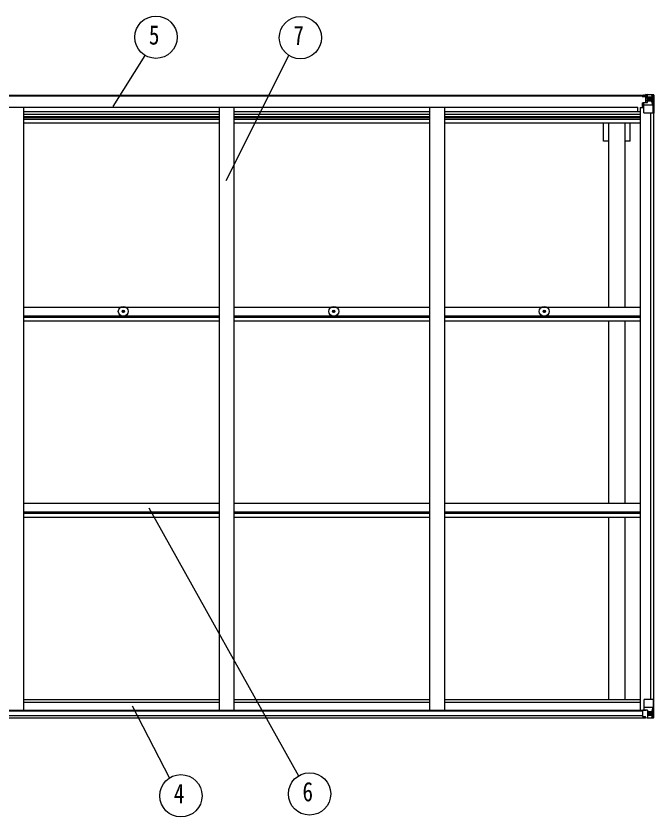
# Model space of a CAD drawing. Units: millimetres, scale not verified. Extents: x -10512 to 10512, y -7425 to 7425.
# Drawn here: x -1008 to 1162, y 2 to 2728 of the extents above; entities that cross this region are included whole.
import ezdxf
from ezdxf.enums import TextEntityAlignment as Align

# ---------------------------------------------------------------- set-up
doc = ezdxf.new("R2010")
doc.units = ezdxf.units.MM
doc.header["$LTSCALE"] = 30
for name, color, linetype in [('0-4_YKK_13', 4, 'Continuous'), ('0-5_YKK_A1', 4, 'Continuous'), ('0-6_YKK_D', 6, 'Continuous')]:
    doc.layers.add(name, color=color, linetype=linetype)
doc.styles.add('ＭＳ ゴシック', font='')
doc.styles.get('ＭＳ ゴシック').set_extended_font_data('MS Gothic')

msp = doc.modelspace()

# ---------------------------------------------------------------- linework, layer by layer
at = {"layer": '0-4_YKK_13'}
for p, q in [((1121.64, 2455.37), (1121.64, 2456.29)), ((1122.64, 2455.37), (1121.64, 2455.37)), ((1121.64, 2455.37), (1121.64, 2453.8)), ((1121.64, 2453.69), (1121.64, 2453.8)), ((1122.64, 2456.29), (1122.64, 2455.37)), ((1127.64, 2455.37), (1122.64, 2455.37)), ((1127.84, 2458.87), (1126.15, 2458.44)), ((1127.64, 2453.76), (1127.64, 2455.37)), ((1127.64, 2453.76), (1137.64, 2453.67)), ((1127.84, 2458.87), (1128.14, 2458.87)), ((1128.14, 2458.87), (1128.14, 2458.44)), ((1129.64, 2455.63), (1137.64, 2455.63)), ((1129.64, 2455.6), (1137.64, 2455.6)), ((1133.14, 2461.07), (1139.64, 2460.67)), ((1133.14, 2460.18), (1133.14, 2461.07)), ((1139.64, 2459.78), (1133.14, 2460.18)), ((1133.14, 2459.67), (1133.14, 2460.18)), ((1133.14, 2459.67), (1133.14, 2459.26)), ((1133.14, 2459.26), (1138.14, 2459.17)), ((1133.14, 2459.26), (1133.14, 2458.44)), ((1134.14, 2433.57), (1134.14, 2453.53)), ((1138.03, 2453.3), (1134.14, 2453.3)), ((1137.64, 2455.63), (1137.64, 2453.67)), ((1137.64, 2454.6), (1138.14, 2454.6)), ((1137.64, 2453.51), (1137.64, 2453.67)), ((1137.64, 2453.67), (1137.64, 2453.67)), ((1138.14, 2454.96), (1139.64, 2454.96)), ((1139.64, 2434.57), (1139.64, 2460.67)), ((1139.64, 2460.55), (1151.64, 2459.77)), ((1151.73, 2459.76), (1159.65, 2459.29)), ((1154.82, 2454.88), (1157.56, 2458.55)), ((1158.79, 2458.32), (1158.79, 2458.25)), ((1158.79, 2397.67), (1158.79, 2458.25)), ((1160.7, 2459.38), (1160.7, 2459.38)), ((1160.7, 2459.34), (1160.7, 2459.37)), ((1161.64, 2458.38), (1161.64, 2458.34)), ((1123.14, 2432.54), (1124.14, 2432.55)), ((1123.14, 2416.32), (1123.14, 2432.54)), ((1124.14, 2430.81), (1123.14, 2430.82)), ((1128.19, 2432.58), (1124.14, 2432.55)), ((1127.64, 2398.67), (1127.64, 2431.77)), ((1138.81, 2434.31), (1128.46, 2432.66)), ((1128.46, 2432.02), (1138.81, 2433.68)), ((1128.46, 2432.66), (1128.46, 2432.02)), ((1134.14, 2449.67), (1138.14, 2449.67)), ((1134.14, 2441.46), (1138.14, 2441.46)), ((1138.14, 2451.43), (1139.64, 2451.43)), ((1138.14, 2437.87), (1139.64, 2437.87)), ((1138.81, 2433.68), (1138.81, 2434.31)), ((1140.64, 2451.43), (1139.64, 2451.43)), ((1151.64, 2451.43), (1139.64, 2451.43)), ((1151.64, 2437.87), (1139.64, 2437.87)), ((1146.16, 2444.23), (1146.16, 2443.27)), ((1153.97, 2451.37), (1151.64, 2451.43)), ((1151.64, 2437.87), (1153.97, 2437.9)), ((1151.64, 2437.87), (1151.64, 2437.87)), ((1153.97, 2437.9), (1153.97, 2451.37)), ((1158.25, 2424.55), (1154.11, 2436.63)), ((1123.14, 2420.67), (1127.64, 2420.67)), ((1151.64, 2424.34), (1127.64, 2424.34)), ((1158.25, 2424.55), (1151.64, 2424.34)), ((1158.79, 2397.67), (1128.64, 2397.67)), ((-645.79, 1723.35), (-644.68, 1723.37)), ((-645.79, 1722.35), (-644.68, 1722.33)), ((-644.68, 1723.37), (-644.16, 1723.47)), ((-644.68, 1722.33), (-644.16, 1722.23)), ((-644.06, 1723.99), (-644.16, 1723.47)), ((-644.06, 1721.72), (-644.16, 1722.23)), ((-644.04, 1725.1), (-644.06, 1723.99)), ((-644.04, 1720.61), (-644.06, 1721.72)), ((-643.04, 1725.1), (-643.02, 1723.99)), ((-643.04, 1720.61), (-643.02, 1721.72)), ((-643.02, 1723.99), (-642.92, 1723.47)), ((-643.02, 1721.72), (-642.92, 1722.23)), ((-642.4, 1723.37), (-642.92, 1723.47)), ((-642.4, 1722.33), (-642.92, 1722.23)), ((-641.3, 1723.35), (-642.4, 1723.37)), ((-641.3, 1722.35), (-642.4, 1722.33)), ((70.21, 1723.35), (71.32, 1723.37)), ((70.21, 1722.35), (71.32, 1722.33)), ((71.32, 1723.37), (71.84, 1723.47)), ((71.32, 1722.33), (71.84, 1722.23)), ((71.94, 1723.99), (71.84, 1723.47)), ((71.94, 1721.72), (71.84, 1722.23)), ((71.96, 1725.1), (71.94, 1723.99)), ((71.96, 1720.61), (71.94, 1721.72)), ((72.96, 1725.1), (72.98, 1723.99)), ((72.96, 1720.61), (72.98, 1721.72)), ((72.98, 1723.99), (73.08, 1723.47)), ((72.98, 1721.72), (73.08, 1722.23)), ((73.6, 1723.37), (73.08, 1723.47)), ((73.6, 1722.33), (73.08, 1722.23)), ((74.7, 1723.35), (73.6, 1723.37)), ((74.7, 1722.35), (73.6, 1722.33)), ((786.21, 1723.35), (787.32, 1723.37)), ((786.21, 1722.35), (787.32, 1722.33)), ((787.32, 1723.37), (787.84, 1723.47)), ((787.32, 1722.33), (787.84, 1722.23)), ((787.94, 1723.99), (787.84, 1723.47)), ((787.94, 1721.72), (787.84, 1722.23)), ((787.96, 1725.1), (787.94, 1723.99)), ((787.96, 1720.61), (787.94, 1721.72)), ((788.96, 1725.1), (788.98, 1723.99)), ((788.96, 1720.61), (788.98, 1721.72)), ((788.98, 1723.99), (789.08, 1723.47)), ((788.98, 1721.72), (789.08, 1722.23)), ((789.6, 1723.37), (789.08, 1723.47)), ((789.6, 1722.33), (789.08, 1722.23)), ((790.7, 1723.35), (789.6, 1723.37)), ((790.7, 1722.35), (789.6, 1722.33)), ((1127.64, 400.69), (1127.64, 367.59)), ((1161.64, 401.69), (1128.64, 401.69)), ((1158.79, 401.69), (1158.79, 341.11)), ((1161.64, 340.98), (1161.64, 401.69)), ((1123.14, 364.53), (1123.14, 344.38)), ((1133.14, 365.48), (1124.14, 365.44)), ((1151.64, 375.02), (1127.64, 375.02)), ((1128.46, 367.33), (1138.81, 365.68)), ((1128.46, 366.7), (1128.46, 367.33)), ((1136.11, 365.48), (1128.46, 366.7)), ((1139.64, 365.48), (1133.14, 365.48)), ((1138.81, 365.68), (1138.81, 365.48)), ((1139.64, 365.48), (1139.64, 338.69)), ((1139.64, 361.49), (1151.64, 361.49)), ((1147.12, 355.13), (1147.12, 356.09)), ((1158.25, 374.81), (1151.64, 375.02)), ((1151.64, 361.49), (1151.64, 361.49)), ((1151.64, 361.49), (1153.97, 361.46)), ((1153.97, 361.46), (1153.97, 347.99)), ((1158.25, 374.81), (1154.11, 362.72)), ((1124.14, 343.67), (1133.14, 343.61)), ((1133.14, 338.29), (1133.14, 344.24)), ((1151.64, 347.93), (1139.64, 347.93)), ((1139.64, 338.8), (1151.64, 339.59)), ((1153.97, 347.99), (1151.64, 347.93)), ((1151.73, 339.59), (1159.65, 340.07)), ((1154.82, 344.48), (1157.56, 340.81)), ((1158.79, 341.04), (1158.79, 341.11)), ((1160.7, 340.02), (1160.7, 339.98))]:
    msp.add_line(p, q, dxfattribs=at)
for points in [[(1127.64, 2453.76), (1127.64, 2453.75), (1121.64, 2453.8)], [(1122.64, 2453.64), (1137.64, 2453.51), (1137.64, 2453.51)], [(1137.64, 2454.6), (1129.64, 2454.6), (1129.64, 2456.29)], [(1133.14, 2459.67), (1138.14, 2459.67), (1138.14, 2434.2)], [(1160.7, 2459.38), (1151.64, 2459.93), (1139.64, 2460.67)], [(1161.64, 2458.34), (1161.64, 2397.67), (1158.79, 2397.67)], [(1124.14, 2432.55), (1124.14, 2430.81), (1127.64, 2430.79)], [(1145.2, 2446.15), (1144.24, 2446.15), (1144.24, 2445.19), (1145.2, 2445.19)], [(1147.12, 2447.11), (1147.12, 2448.07), (1146.16, 2448.07), (1146.16, 2447.11)], [(1146.16, 2443.27), (1147.12, 2443.27), (1147.12, 2444.23)], [(1148.08, 2445.19), (1149.04, 2445.19), (1149.04, 2446.15), (1148.08, 2446.15)], [(1147.12, 356.09), (1146.16, 356.09), (1146.16, 355.13)], [(1123.14, 344.38), (1123.15, 344.27), (1133.14, 344.24)], [(1160.7, 339.98), (1151.64, 339.42), (1133.14, 338.29)], [(1145.2, 354.17), (1144.24, 354.17), (1144.24, 353.21), (1145.2, 353.21)], [(1146.16, 352.25), (1146.16, 351.29), (1147.12, 351.29), (1147.12, 352.25)], [(1148.08, 353.21), (1149.04, 353.21), (1149.04, 354.17), (1148.08, 354.17)]]:
    msp.add_lwpolyline(points, dxfattribs=at)
for centre, radius in [((1146.64, 2445.67), 5.3), ((-643.54, 1722.85), 17), ((-643.54, 1722.85), 4), ((72.46, 1722.85), 17), ((72.46, 1722.85), 4), ((788.46, 1722.85), 17), ((788.46, 1722.85), 4), ((1146.64, 353.69), 5.3)]:
    msp.add_circle(centre, radius, dxfattribs=at)
for centre, radius, start, end in [((1122.5, 2461.33), 7.69, 263.56574, 271.03001), ((1137.64, 2456.13), 0.5, 270.00309, 0.00198), ((1137.64, 2456.1), 0.5, 269.99891, 359.99891), ((1137.64, 2453.17), 0.5, 359.95536, 89.47105), ((1137.62, 2453), 0.513, 358.95293, 88.11972), ((1157.51, 2458.38), 1.28, 357.54105, 48.82169), ((1159.48, 2471.99), 12.7, 264.89689, 270.75534), ((1160.64, 2458.38), 0.999, 0.04917, 86.5576), ((1160.64, 2458.38), 1, 359.99921, 86.49983), ((1160.64, 2458.34), 0.999, 0.04917, 86.5576), ((1128.57, 2431.73), 0.937, 96.73234, 177.67791), ((1128.57, 2431.09), 0.937, 96.73234, 177.67791), ((1138.7, 2435.24), 0.937, 276.73234, 357.67791), ((1138.7, 2434.61), 0.937, 276.73234, 357.67791), ((1145.2, 2447.11), 0.96, 270, 0), ((1145.2, 2444.23), 0.96, 0, 90), ((1148.08, 2447.11), 0.96, 180, 270), ((1148.08, 2444.23), 0.96, 90, 180), ((1128.64, 2398.67), 1, 180, 270), ((-643.54, 1722.85), 2.3, 167.44414, 192.55586), ((-643.54, 1722.85), 2.3, 77.44414, 102.55586), ((-643.54, 1722.85), 2.3, 257.44414, 282.55586), ((-643.54, 1722.85), 2.3, 347.44414, 12.55586), ((72.46, 1722.85), 2.3, 167.44414, 192.55586), ((72.46, 1722.85), 2.3, 77.44414, 102.55586), ((72.46, 1722.85), 2.3, 257.44414, 282.55586), ((72.46, 1722.85), 2.3, 347.44414, 12.55586), ((788.46, 1722.85), 2.3, 167.44414, 192.55586), ((788.46, 1722.85), 2.3, 77.44414, 102.55586), ((788.46, 1722.85), 2.3, 257.44414, 282.55586), ((788.46, 1722.85), 2.3, 347.44414, 12.55586), ((1128.64, 400.69), 1, 90, 180), ((1128.57, 368.26), 0.937, 182.32209, 263.26766), ((1128.57, 367.63), 0.937, 182.32209, 263.26766), ((1138.7, 364.75), 0.937, 50.93398, 83.26766), ((1145.2, 355.13), 0.96, 270, 0), ((1148.08, 355.13), 0.96, 180, 270), ((1145.2, 352.25), 0.96, 0, 90), ((1148.08, 352.25), 0.96, 90, 180), ((1157.51, 340.98), 1.28, 311.17831, 2.45895), ((1159.48, 327.37), 12.7, 89.24466, 95.10311), ((1160.64, 341.02), 0.999, 273.4424, 359.95083), ((1160.64, 340.98), 0.999, 273.4424, 359.95083), ((1160.64, 340.98), 1, 273.50017, 0.00079)]:
    msp.add_arc(centre, radius, start, end, dxfattribs=at)
for centre, major_axis, ratio, start_param, end_param in [((1156.84, 2451.29), (-0.03, 5), 0.573921, 0.7672717, 1.551125), ((1158.51, 2456.36), (0.02, 3), 0.466854, 0.125683, 0.7596956), ((1158.7, 2459.46), (-2, 0.12), 0.060933, 2.0712557, 3.1453404), ((959.7, 2471.69), (-201, 12.36), 0.060933, 3.1453404, 3.145839), ((1233.39, 2451.43), (-81.75, 0), 0.061163, 6.2824128, 6.2831853), ((1155.37, 2437.92), (0, 3), 0.468246, 1.5772882, 2.0127935), ((1157.53, 2426.9), (-0.85, 2.32), 0.403757, 3.0087805, 3.9744392), ((1124.14, 364.54), (-1, -0.021), 0.906239, 4.6936843, 6.2644806), ((1155.37, 361.44), (0, -3), 0.468246, 4.2703918, 4.7058971), ((1157.53, 372.46), (-0.85, -2.32), 0.403757, 2.3087461, 3.2744049), ((1124.14, 344.37), (-1, 0.012), 0.707053, 0.1587743, 1.5795216), ((1233.39, 347.93), (-81.75, 0), 0.061163, 0, 0.0007725), ((1156.84, 348.07), (-0.03, -5), 0.573921, 4.7320603, 5.5159136), ((1158.51, 343), (0.02, -3), 0.466854, 5.5234897, 6.1575023), ((1158.7, 339.9), (-2, -0.12), 0.060933, 3.1378449, 4.2119296), ((959.7, 327.67), (-201, -12.36), 0.060933, 3.1373463, 3.1378449)]:
    msp.add_ellipse(centre, major_axis=major_axis, ratio=ratio, start_param=start_param, end_param=end_param, dxfattribs=at)
at = {"layer": '0-5_YKK_A1'}
for p, q in [((-1722.86, 2458.44), (1138.14, 2458.44)), ((-1722.86, 2456.29), (1138.14, 2456.29)), ((-1691.86, 2418.15), (1107.14, 2418.15)), ((-983.36, 2418.14), (-983.36, 365.67)), ((-983.36, 2402.64), (-317.36, 2402.64)), ((-317.36, 2418.14), (-317.36, 365.67)), ((-267.36, 2418.14), (-267.36, 365.67)), ((-267.36, 2402.64), (398.64, 2402.64)), ((398.64, 2418.14), (398.64, 365.67)), ((448.64, 2418.14), (448.64, 365.67)), ((448.64, 2402.64), (1114.64, 2402.64)), ((1107.14, 2402.64), (1107.14, 2418.15)), ((1114.64, 2416.32), (1114.64, 365.67)), ((1114.64, 2416.32), (1127.64, 2416.32)), ((-983.36, 2394.24), (-317.36, 2394.24)), ((-983.36, 2386.04), (-317.36, 2386.04)), ((-983.36, 2382.12), (-317.36, 2382.12)), ((-983.36, 2377.04), (-317.36, 2377.04)), ((-267.36, 2394.24), (398.64, 2394.24)), ((-267.36, 2386.04), (398.64, 2386.04)), ((-267.36, 2382.12), (398.64, 2382.12)), ((-267.36, 2377.04), (398.64, 2377.04)), ((448.64, 2394.24), (1114.64, 2394.24)), ((448.64, 2386.04), (1114.64, 2386.04)), ((448.64, 2382.12), (1114.64, 2382.12)), ((448.64, 2377.04), (1114.64, 2377.04)), ((1149.94, 2397.67), (1149.94, 401.69)), ((1159.64, 2397.67), (1159.64, 401.69)), ((-983.36, 2364.03), (-317.36, 2364.03)), ((-267.36, 2364.03), (398.64, 2364.03)), ((448.64, 2364.03), (1114.64, 2364.03)), ((990.44, 2302.44), (990.44, 2364.03)), ((1008.14, 1737.38), (1008.14, 2364.03)), ((1063.14, 1737.38), (1063.14, 2364.03)), ((1080.84, 2302.44), (1080.84, 2364.03)), ((1008.14, 2302.44), (990.44, 2302.44)), ((1080.84, 2302.44), (1063.14, 2302.44)), ((-983.33, 1737.38), (-317.36, 1737.38)), ((-267.33, 1737.38), (398.64, 1737.38)), ((448.67, 1737.38), (1114.64, 1737.38)), ((-983.33, 1707.64), (-317.36, 1707.64)), ((-983.33, 1703.09), (-317.36, 1703.09)), ((-983.33, 1690.08), (-317.36, 1690.08)), ((-267.33, 1707.64), (398.64, 1707.64)), ((-267.33, 1703.09), (398.64, 1703.09)), ((-267.33, 1690.08), (398.64, 1690.08)), ((448.67, 1707.64), (1114.64, 1707.64)), ((448.67, 1703.09), (1114.64, 1703.09)), ((448.67, 1690.08), (1114.64, 1690.08)), ((1008.14, 1070.38), (1008.14, 1690.08)), ((1063.14, 1070.38), (1063.14, 1690.08)), ((-983.33, 1070.38), (-317.36, 1070.38)), ((-267.33, 1070.38), (398.64, 1070.38)), ((448.67, 1070.38), (1114.64, 1070.38)), ((-983.33, 1040.65), (-317.36, 1040.65)), ((-983.33, 1036.1), (-317.36, 1036.1)), ((-267.33, 1040.65), (398.64, 1040.65)), ((-267.33, 1036.1), (398.64, 1036.1)), ((448.67, 1040.65), (1114.64, 1040.65)), ((448.67, 1036.1), (1114.64, 1036.1)), ((-983.33, 1023.09), (-317.36, 1023.09)), ((-267.33, 1023.09), (398.64, 1023.09)), ((448.67, 1023.09), (1114.64, 1023.09)), ((1008.14, 401.84), (1008.14, 1023.09)), ((1063.14, 401.84), (1063.14, 1023.09)), ((-983.36, 401.84), (-317.36, 401.84)), ((-983.36, 393.49), (-317.36, 393.49)), ((-267.36, 401.84), (398.64, 401.84)), ((-267.36, 393.49), (398.64, 393.49)), ((448.64, 401.84), (1114.64, 401.84)), ((448.64, 393.49), (1114.64, 393.49)), ((-1707.86, 365.67), (1134.9, 365.67)), ((-1707.86, 363.41), (1123.14, 363.41)), ((-1717.86, 339.89), (1133.14, 339.89)), ((-1707.86, 347.79), (1123.14, 347.79))]:
    msp.add_line(p, q, dxfattribs=at)
at = {"layer": '0-6_YKK_D'}
for p, q in [((-678.15, 2419.69), (-568.95, 2593.74)), ((-293.2, 2168.01), (-80.24, 2593.67)), ((-556.09, 1053.79), (-47.48, 142.32)), ((-613.81, 380.24), (-486.64, 134.85))]:
    msp.add_line(p, q, dxfattribs=at)
for centre in [(-532.41, 2655.79), (-40.96, 2654.01), (-447.57, 74.37), (-9.93, 80.89)]:
    msp.add_circle(centre, 72, dxfattribs=at)

# ---------------------------------------------------------------- texts
at = {"layer": '0-6_YKK_D', "style": 'ＭＳ ゴシック', "width": 0.8}
for s, p in [('5', (-556.41, 2610.79)), ('7', (-64.96, 2609.01)), ('4', (-471.57, 29.37)), ('6', (-33.93, 35.89))]:
    msp.add_text(s, height=65.98, dxfattribs=at).set_placement(p, align=Align.BOTTOM_LEFT)

doc.saveas('drawing.dxf')
